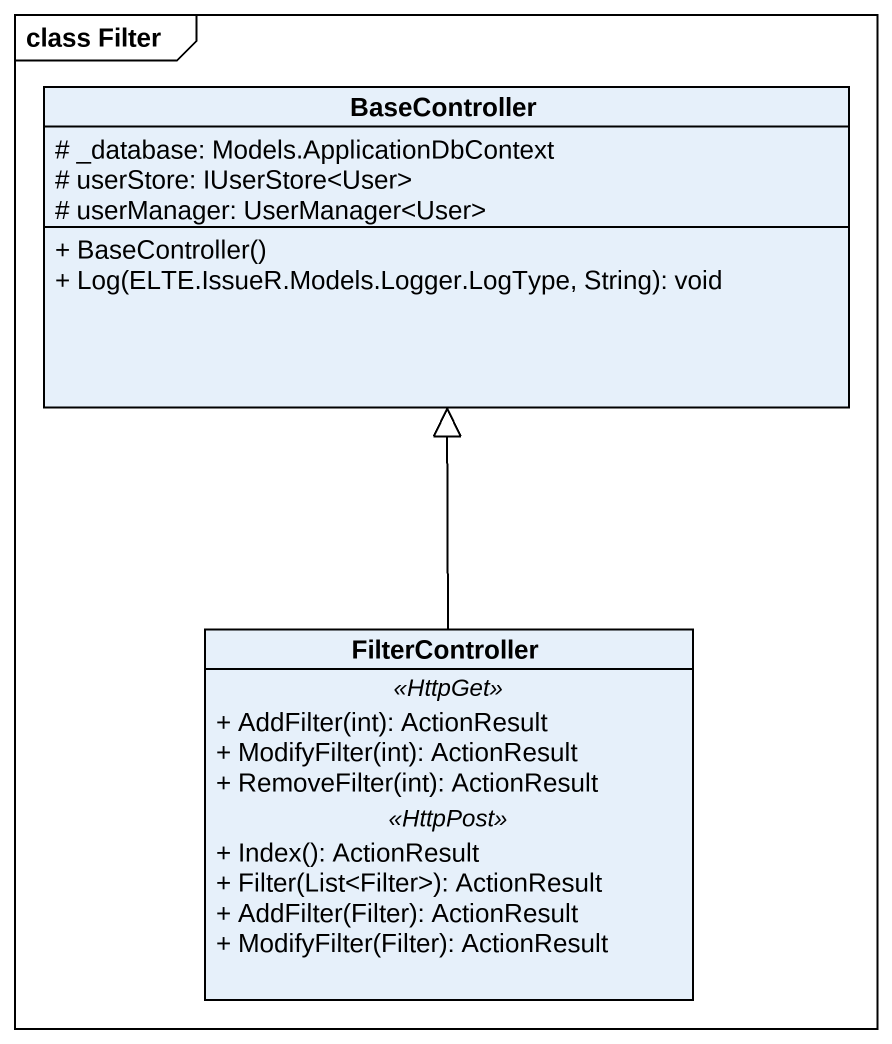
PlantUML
@startuml
mainframe class Filter
hide circle
hide empty members
skinparam classAttributeIconSize 0
class BaseController {
  # _database: Models.ApplicationDbContext
  # userStore: IUserStore<User>
  # userManager: UserManager<User>
  + BaseController()
  + Log(ELTE.IssueR.Models.Logger.LogType, String): void
}
class FilterController {
  .. <<HttpGet>> ..
  + AddFilter(int): ActionResult
  + ModifyFilter(int): ActionResult
  + RemoveFilter(int): ActionResult
  .. <<HttpPost>> ..
  + Index(): ActionResult
  + Filter(List<Filter>): ActionResult
  + AddFilter(Filter): ActionResult
  + ModifyFilter(Filter): ActionResult
}
FilterController -up-|> BaseController
@enduml
